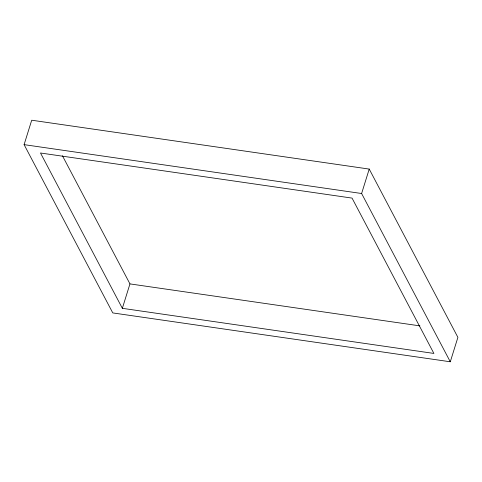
<?xml version="1.0" encoding="UTF-8"?>
<svg xmlns="http://www.w3.org/2000/svg" width="482" height="482" viewBox="0 0 482 482"><rect width="100%" height="100%" fill="white"/><g stroke="black" fill="none" stroke-linecap="round" stroke-linejoin="round"><path stroke-width="0.72" d="M24.1 144.642L31.71 120.217L369.224 169.08L457.9 337.358L450.29 361.783L112.776 312.92L24.1 144.642L361.614 193.511L450.29 361.783M122.344 308.323L40.494 152.999L352.047 198.102L433.896 353.433L122.344 308.323L129.953 283.898L62.443 155.782M361.614 193.511L369.224 169.08M129.953 283.898L419.894 325.874"/></g></svg>
